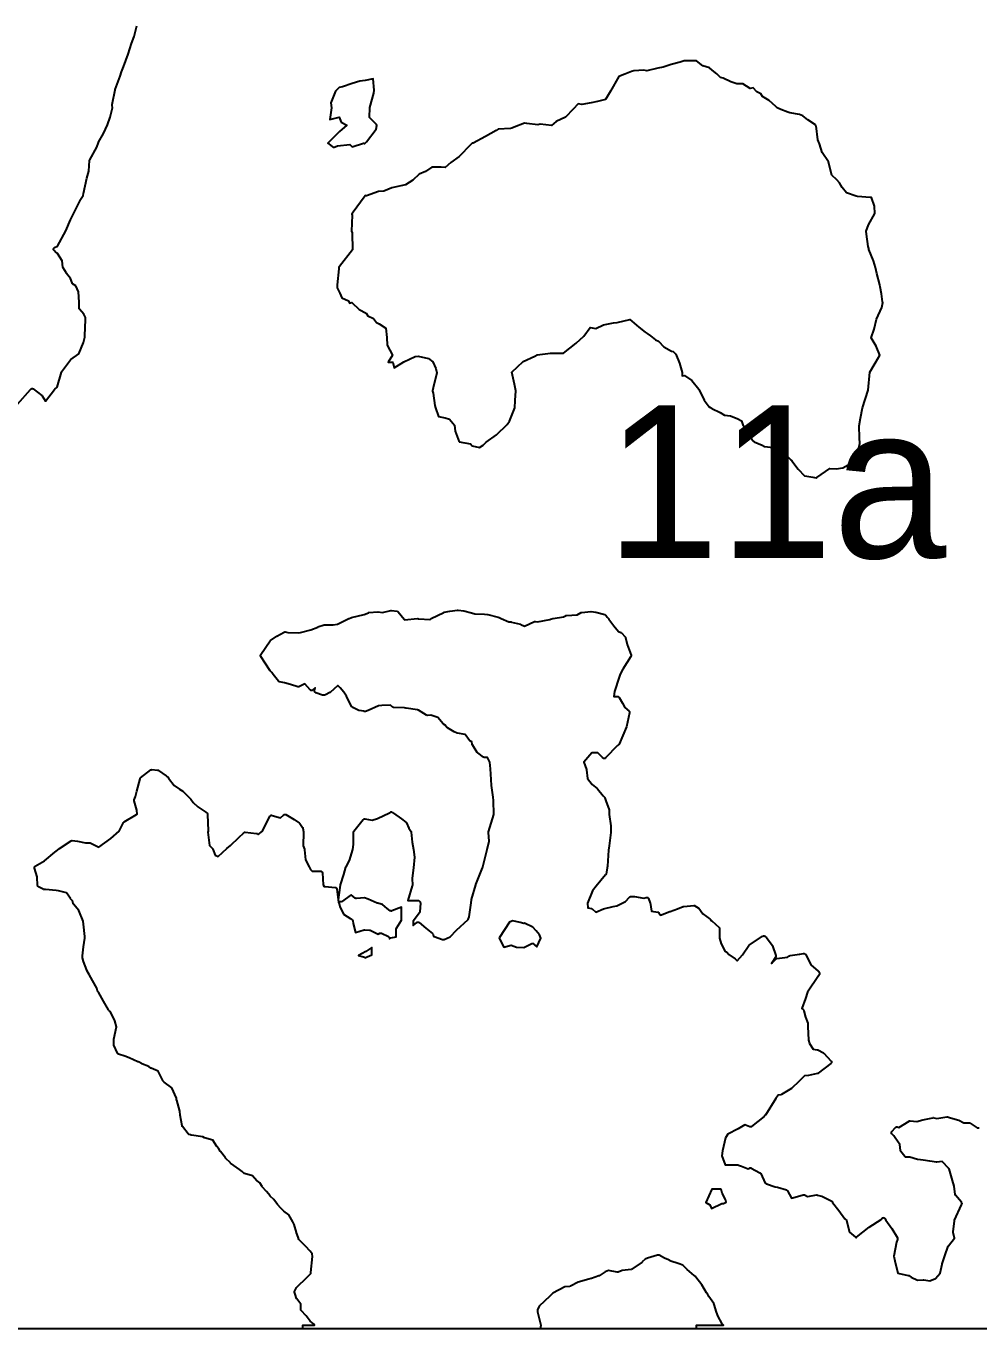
# Model space of a CAD drawing. Header units: millimetres. Extents: x 0 to 600, y 0 to 900.
# Drawn here: x 35.8 to 73.3, y 741 to 792.2 of the extents above; entities that cross this region are included whole.
import ezdxf
from ezdxf.enums import TextEntityAlignment as Align

# ---------------------------------------------------------------- set-up
doc = ezdxf.new("R2010")
doc.units = ezdxf.units.MM
doc.layers.add('CORTE', color=1, linetype='Continuous')
doc.layers.add('GRABADO', color=5, linetype='Continuous')

msp = doc.modelspace()

# ---------------------------------------------------------------- linework, layer by layer
at = {"layer": 'CORTE'}
for points in [[(35.504, 777.348), (36.018, 777.933), (36.019, 777.934), (36.023, 777.939), (36.029, 777.945), (36.035, 777.949), (36.042, 777.954), (36.05, 777.958), (36.055, 777.96), (36.062, 777.962), (36.068, 777.963), (36.074, 777.963), (36.08, 777.964), (36.086, 777.963), (36.092, 777.963), (36.1, 777.961), (36.107, 777.959), (36.113, 777.956), (36.121, 777.952), (36.121, 777.952), (36.121, 777.952), (36.46, 777.696), (36.463, 777.693), (36.469, 777.687), (36.473, 777.682), (36.476, 777.679), (36.607, 777.466), (36.958, 777.932), (36.963, 777.938), (36.968, 777.943), (37.058, 778.016), (37.226, 778.603), (37.228, 778.607), (37.231, 778.615), (37.236, 778.623), (37.589, 779.091), (37.596, 779.1), (37.603, 779.105), (37.918, 779.324), (38.098, 779.77), (38.15, 779.979), (38.15, 780.045), (38.178, 780.666), (38.178, 780.756), (38.107, 780.885), (37.937, 781.084), (37.932, 781.092), (37.928, 781.1), (37.926, 781.107), (37.924, 781.114), (37.922, 781.122), (37.922, 781.127), (37.922, 781.356), (37.898, 781.772), (37.792, 782.002), (37.669, 782.08), (37.665, 782.084), (37.658, 782.09), (37.652, 782.098), (37.648, 782.104), (37.645, 782.11), (37.643, 782.114), (37.58, 782.288), (37.428, 782.492), (37.426, 782.495), (37.293, 782.71), (37.29, 782.716), (37.287, 782.723), (37.285, 782.73), (37.284, 782.736), (37.253, 782.989), (37.069, 783.271), (37.023, 783.302), (37.017, 783.307), (37.011, 783.312), (36.937, 783.393), (36.933, 783.399), (36.93, 783.403), (36.926, 783.409), (36.923, 783.417), (36.921, 783.423), (36.92, 783.429), (36.919, 783.436), (36.919, 783.448), (36.92, 783.458), (36.923, 783.467), (36.926, 783.475), (36.931, 783.483), (36.933, 783.486), (36.937, 783.491), (36.944, 783.498), (36.95, 783.503), (36.954, 783.506), (36.958, 783.508), (37.07, 783.562), (37.406, 784.169), (37.578, 784.597), (37.579, 784.6), (37.713, 784.865), (37.973, 785.388), (37.975, 785.391), (38.077, 785.556), (38.097, 785.631), (38.227, 786.238), (38.299, 786.504), (38.33, 786.923), (38.33, 786.927), (38.332, 786.934), (38.335, 786.944), (38.338, 786.95), (38.624, 787.458), (38.686, 787.636), (38.688, 787.64), (38.689, 787.644), (38.884, 787.987), (39.036, 788.332), (39.143, 788.635), (39.236, 789.005), (39.227, 789.108), (39.227, 789.114), (39.227, 789.122), (39.228, 789.126), (39.339, 789.709), (39.34, 789.715), (39.537, 790.239), (39.585, 790.408), (39.586, 790.412), (39.668, 790.617), (39.846, 791.107), (39.982, 791.525), (40.082, 791.799), (40.188, 792.222)], [(94.266, 741), (35.032, 741)]]:
    msp.add_lwpolyline(points, dxfattribs=at)
for points in [[(52.864, 775.87), (53.311, 775.788), (53.373, 775.707), (53.665, 775.651), (53.806, 775.737), (53.926, 775.859), (54.329, 776.15), (54.748, 776.545), (54.832, 776.68), (55.046, 777.207), (55.055, 777.501), (55.085, 777.881), (55.029, 778.14), (54.929, 778.606), (55.38, 779.034), (55.832, 779.237), (55.921, 779.287), (56.448, 779.349), (56.453, 779.351), (56.964, 779.351), (57.464, 779.751), (57.755, 780.02), (58.003, 780.362), (58.231, 780.32), (58.535, 780.464), (58.924, 780.544), (59.069, 780.56), (59.566, 780.674), (59.65, 780.619), (59.919, 780.382), (60.175, 780.184), (60.244, 780.124), (60.383, 780.031), (60.579, 779.885), (60.697, 779.823), (60.898, 779.601), (61.201, 779.434), (61.265, 779.416), (61.372, 779.319), (61.515, 778.964), (61.621, 778.592), (61.625, 778.47), (61.717, 778.476), (62.002, 778.28), (62.275, 777.937), (62.288, 777.923), (62.291, 777.91), (62.486, 777.502), (62.687, 777.25), (62.757, 777.211), (62.786, 777.182), (63.124, 777.025), (63.29, 776.924), (63.524, 776.889), (63.819, 776.771), (63.957, 776.693), (64.015, 776.533), (64.194, 776.298), (64.371, 775.938), (64.399, 775.911), (64.454, 775.867), (64.764, 775.735), (64.856, 775.686), (65.206, 775.644), (65.389, 775.534), (65.604, 775.447), (65.898, 775.164), (65.922, 775.145), (65.939, 775.121), (66.185, 774.795), (66.438, 774.537), (66.45, 774.535), (66.765, 774.487), (66.893, 774.458), (66.911, 774.473), (67.426, 774.828), (67.682, 774.805), (67.944, 774.851), (68.419, 775.119), (68.448, 775.125), (68.457, 775.139), (68.468, 775.19), (68.604, 775.808), (68.592, 776.031), (68.578, 776.503), (68.633, 776.796), (68.718, 777.21), (68.94, 777.9), (68.94, 777.901), (69, 778.604), (69.212, 778.966), (69.389, 779.28), (69.245, 779.637), (69.057, 779.962), (69.177, 780.302), (69.269, 780.688), (69.466, 781.151), (69.51, 781.349), (69.496, 781.379), (69.464, 781.694), (69.403, 781.96), (69.395, 782.04), (69.279, 782.484), (69.228, 782.729), (69.145, 782.989), (68.963, 783.428), (68.965, 783.466), (68.941, 783.544), (68.87, 784.032), (68.854, 784.145), (68.946, 784.397), (69.2, 784.848), (69.179, 785.133), (69.061, 785.469), (69.032, 785.48), (69.019, 785.478), (68.521, 785.512), (68.467, 785.532), (68.077, 785.664), (67.907, 785.873), (67.807, 786.045), (67.709, 786.17), (67.511, 786.355), (67.375, 786.867), (67.373, 786.871), (67.372, 786.874), (67.126, 787.242), (67.021, 787.585), (66.962, 787.739), (66.885, 788.289), (66.879, 788.31), (66.867, 788.332), (66.569, 788.525), (66.365, 788.688), (66.235, 788.731), (65.858, 788.8), (65.778, 788.829), (65.497, 788.93), (65.359, 789.002), (65.304, 789.057), (65.049, 789.283), (64.778, 789.44), (64.713, 789.549), (64.555, 789.633), (64.418, 789.788), (64.297, 789.758), (64.007, 789.941), (63.776, 789.946), (63.532, 790.015), (63.236, 790.161), (63.13, 790.195), (62.985, 790.332), (62.809, 790.485), (62.705, 790.57), (62.435, 790.656), (62.193, 790.847), (62.097, 790.844), (61.708, 790.844), (61.55, 790.789), (61.194, 790.703), (60.879, 790.593), (60.665, 790.555), (60.237, 790.455), (60.122, 790.477), (59.721, 790.45), (59.63, 790.422), (59.374, 790.318), (59.134, 790.225), (58.811, 789.655), (58.607, 789.33), (58.296, 789.247), (58.05, 789.189), (57.675, 789.136), (57.542, 789.151), (57.347, 788.946), (57.035, 788.632), (56.672, 788.458), (56.492, 788.302), (56.045, 788.354), (55.95, 788.331), (55.523, 788.38), (55.429, 788.398), (55.019, 788.234), (54.925, 788.2), (54.879, 788.183), (54.398, 788.157), (54.317, 788.111), (53.89, 787.869), (53.413, 787.613), (53.367, 787.604), (53.318, 787.556), (52.857, 787.082), (52.53, 786.856), (52.311, 786.654), (52.154, 786.671), (51.786, 786.671), (51.536, 786.499), (51.282, 786.389), (51.043, 786.161), (50.747, 785.978), (50.569, 785.928), (50.216, 785.856), (49.893, 785.723), (49.687, 785.708), (49.219, 785.54), (49.177, 785.556), (49.127, 785.482), (48.689, 784.9), (48.647, 784.821), (48.656, 784.779), (48.632, 784.147), (48.652, 784.086), (48.67, 783.417), (48.161, 782.765), (48.125, 782.721), (48.125, 782.674), (48.07, 782.048), (48.064, 781.918), (48.171, 781.714), (48.245, 781.527), (48.507, 781.417), (48.556, 781.315), (48.642, 781.351), (48.932, 781.072), (49.2, 780.926), (49.271, 780.821), (49.495, 780.724), (49.607, 780.566), (49.71, 780.506), (49.983, 780.333), (50.016, 779.974), (50.027, 779.67), (50.246, 779.272), (50.07, 779.001), (50.254, 779.001), (50.303, 778.778), (50.681, 779.013), (51.127, 779.227), (51.243, 779.241), (51.649, 779.15), (51.823, 779.017), (51.942, 778.747), (51.976, 778.579), (51.836, 777.988), (51.813, 777.88), (51.814, 777.867), (51.836, 777.783), (51.907, 777.298), (51.925, 777.211), (52.043, 776.86), (52.304, 776.812), (52.474, 776.757), (52.68, 776.529), (52.707, 776.283), (52.864, 775.87)], [(47.919, 787.436), (48.083, 787.508), (48.562, 787.564), (48.649, 787.467), (49.1, 787.613), (49.141, 787.586), (49.224, 787.66), (49.6, 788.16), (49.624, 788.303), (49.623, 788.311), (49.609, 788.339), (49.334, 788.622), (49.35, 789.01), (49.5, 789.58), (49.524, 789.697), (49.483, 790.136), (49.161, 790.073), (48.962, 790.045), (48.648, 789.955), (48.274, 789.823), (48.14, 789.804), (48.004, 789.652), (47.811, 789.192), (47.836, 788.999), (47.776, 788.544), (48.15, 788.632), (48.223, 788.437), (48.448, 788.318), (48.153, 788.071), (47.696, 787.615), (47.919, 787.436)]]:
    msp.add_lwpolyline(points, close=True, dxfattribs=at)
at = {"layer": 'GRABADO'}
msp.add_lwpolyline([(101.999, 741), (62.194, 741), (62.194, 741.15), (63.247, 741.15), (63.21, 741.188), (63.206, 741.191), (63.202, 741.198), (63.199, 741.202), (63.029, 741.512), (63.027, 741.517), (63.025, 741.521), (62.946, 741.744), (62.945, 741.747), (62.874, 742.005), (62.679, 742.279), (62.63, 742.353), (62.579, 742.418), (62.575, 742.423), (62.393, 742.737), (62.159, 743.03), (62.157, 743.032), (62.13, 743.072), (62.1, 743.104), (61.823, 743.338), (61.82, 743.34), (61.655, 743.508), (61.505, 743.554), (61.504, 743.555), (61.146, 743.678), (61.14, 743.681), (61.134, 743.684), (61.084, 743.716), (60.929, 743.786), (60.926, 743.787), (60.725, 743.905), (60.661, 743.905), (60.259, 743.782), (60.169, 743.747), (60.053, 743.632), (60.051, 743.63), (60.048, 743.627), (59.645, 743.348), (59.64, 743.345), (59.634, 743.342), (59.628, 743.34), (59.621, 743.338), (59.614, 743.337), (59.262, 743.298), (59.11, 743.232), (59.105, 743.23), (59.097, 743.228), (59.09, 743.226), (59.082, 743.226), (59.074, 743.226), (59.069, 743.227), (58.728, 743.296), (58.593, 743.244), (58.356, 743.094), (58.351, 743.092), (58.347, 743.09), (58.059, 742.98), (58.054, 742.979), (57.957, 742.955), (57.541, 742.833), (57.236, 742.68), (57.231, 742.678), (57.225, 742.676), (57.219, 742.675), (57.214, 742.674), (57.013, 742.653), (56.542, 742.4), (56.517, 742.383), (56.427, 742.286), (56.425, 742.284), (56.006, 741.893), (55.938, 741.754), (55.942, 741.677), (56.018, 741.354), (56.064, 741.154), (56.065, 741.148), (56.066, 741.139), (56.066, 741.134), (56.062, 741.071), (56.062, 741.064), (56.06, 741.056), (56.058, 741.05), (56.054, 741.041), (56.051, 741.035), (56.047, 741.029), (56.041, 741.022), (56.036, 741.018), (56.03, 741.013), (56.022, 741.009), (56.017, 741.006), (56.011, 741.004), (56.003, 741.001), (55.995, 741), (55.99, 741), (46.722, 741), (46.722, 741.15), (47.171, 741.15), (47.136, 741.203), (47.01, 741.303), (47.007, 741.305), (47, 741.312), (46.848, 741.519), (46.655, 741.719), (46.652, 741.723), (46.648, 741.728), (46.643, 741.736), (46.638, 741.748), (46.637, 741.755), (46.636, 741.761), (46.635, 741.767), (46.635, 741.977), (46.475, 742.177), (46.471, 742.182), (46.468, 742.188), (46.464, 742.195), (46.462, 742.201), (46.413, 742.373), (46.413, 742.373), (46.393, 742.445), (46.391, 742.453), (46.39, 742.464), (46.391, 742.472), (46.392, 742.481), (46.395, 742.49), (46.398, 742.497), (46.468, 742.626), (46.471, 742.63), (46.476, 742.637), (46.48, 742.641), (46.867, 743.028), (47.007, 743.153), (47.035, 743.178), (47.032, 743.185), (47.03, 743.189), (47.028, 743.196), (47.026, 743.204), (47.026, 743.209), (47.025, 743.216), (47.026, 743.223), (47.092, 743.851), (47.078, 743.946), (46.998, 744.054), (46.824, 744.26), (46.578, 744.495), (46.575, 744.499), (46.572, 744.502), (46.567, 744.509), (46.563, 744.517), (46.561, 744.521), (46.53, 744.61), (46.464, 744.781), (46.462, 744.785), (46.379, 745.102), (46.323, 745.206), (46.171, 745.48), (45.964, 745.633), (45.959, 745.637), (45.854, 745.748), (45.722, 745.887), (45.719, 745.89), (45.579, 746.083), (45.434, 746.225), (45.432, 746.228), (45.292, 746.396), (45.119, 746.581), (45.115, 746.587), (45.111, 746.593), (45.028, 746.738), (44.92, 746.816), (44.914, 746.821), (44.91, 746.825), (44.741, 747.016), (44.422, 747.108), (44.417, 747.11), (44.406, 747.115), (44.4, 747.119), (44.396, 747.122), (44.391, 747.126), (44.332, 747.186), (44.222, 747.266), (44.001, 747.431), (43.876, 747.52), (43.871, 747.524), (43.677, 747.717), (43.674, 747.72), (43.474, 747.976), (43.47, 747.981), (43.468, 747.985), (43.416, 748.083), (43.34, 748.165), (43.336, 748.17), (43.175, 748.419), (42.85, 748.517), (42.781, 748.545), (42.338, 748.615), (42.333, 748.616), (42.327, 748.618), (42.319, 748.621), (42.313, 748.625), (42.309, 748.627), (42.246, 748.643), (42.24, 748.644), (42.234, 748.647), (42.228, 748.65), (42.223, 748.653), (42.217, 748.658), (42.209, 748.665), (42.207, 748.668), (41.983, 748.951), (41.979, 748.957), (41.974, 748.965), (41.973, 748.968), (41.97, 748.976), (41.968, 748.983), (41.898, 749.399), (41.897, 749.401), (41.88, 749.56), (41.757, 749.989), (41.756, 749.993), (41.755, 749.998), (41.747, 750.067), (41.747, 750.067), (41.745, 750.072), (41.566, 750.481), (41.26, 750.704), (41.256, 750.708), (41.25, 750.714), (41.244, 750.721), (41.242, 750.725), (41.237, 750.733), (41.229, 750.739), (41.224, 750.743), (41.218, 750.749), (41.214, 750.754), (41.211, 750.759), (41.208, 750.763), (41.029, 751.138), (40.756, 751.244), (40.75, 751.247), (40.744, 751.25), (40.74, 751.252), (40.66, 751.314), (40.385, 751.424), (40.38, 751.427), (40.376, 751.429), (40.284, 751.489), (40.249, 751.494), (40.244, 751.495), (40.235, 751.497), (40.231, 751.499), (39.885, 751.657), (39.713, 751.719), (39.474, 751.801), (39.468, 751.803), (39.461, 751.807), (39.455, 751.811), (39.451, 751.814), (39.445, 751.819), (39.439, 751.826), (39.434, 751.834), (39.431, 751.84), (39.287, 752.157), (39.285, 752.163), (39.282, 752.172), (39.281, 752.18), (39.281, 752.185), (39.281, 752.377), (39.281, 752.384), (39.282, 752.39), (39.39, 752.881), (39.333, 753.106), (39.151, 753.464), (39.133, 753.489), (39.096, 753.52), (39.091, 753.525), (39.086, 753.531), (39.082, 753.537), (38.883, 753.879), (38.679, 754.232), (38.656, 754.266), (38.653, 754.271), (38.65, 754.279), (38.648, 754.282), (38.647, 754.286), (38.622, 754.39), (38.451, 754.695), (38.317, 754.929), (38.225, 755.091), (38.224, 755.094), (38.221, 755.099), (38.098, 755.444), (38.097, 755.446), (38.058, 755.592), (38.057, 755.597), (38.056, 755.607), (38.059, 755.663), (38.059, 755.664), (38.095, 756.015), (38.095, 756.017), (38.148, 756.363), (38.152, 756.429), (38.095, 756.915), (38.087, 757.031), (38.086, 757.033), (38.086, 757.034), (37.911, 757.446), (37.7, 757.698), (37.698, 757.701), (37.694, 757.706), (37.689, 757.716), (37.686, 757.726), (37.666, 757.826), (37.59, 757.91), (37.586, 757.914), (37.429, 758.144), (37.11, 758.224), (37.02, 758.236), (36.598, 758.269), (36.597, 758.269), (36.525, 758.277), (36.521, 758.278), (36.512, 758.28), (36.504, 758.283), (36.331, 758.373), (36.331, 758.373), (36.326, 758.376), (36.321, 758.38), (36.314, 758.385), (36.309, 758.392), (36.305, 758.397), (36.301, 758.404), (36.297, 758.412), (36.293, 758.425), (36.268, 758.776), (36.17, 759.115), (36.169, 759.12), (36.168, 759.125), (36.168, 759.133), (36.168, 759.144), (36.17, 759.152), (36.172, 759.157), (36.174, 759.165), (36.179, 759.173), (36.182, 759.178), (36.186, 759.182), (36.191, 759.188), (36.2, 759.195), (36.558, 759.406), (36.968, 759.741), (36.971, 759.743), (37.077, 759.814), (37.151, 759.884), (37.156, 759.888), (37.607, 760.185), (37.612, 760.188), (37.621, 760.192), (37.634, 760.195), (37.647, 760.196), (37.654, 760.196), (37.86, 760.17), (37.863, 760.169), (38.175, 760.104), (38.324, 760.114), (38.331, 760.114), (38.341, 760.113), (38.347, 760.112), (38.354, 760.11), (38.36, 760.107), (38.698, 759.939), (39.168, 760.272), (39.491, 760.569), (39.673, 760.906), (39.677, 760.913), (39.681, 760.918), (39.686, 760.923), (39.693, 760.929), (39.698, 760.932), (40.179, 761.223), (40.184, 761.226), (40.192, 761.23), (40.198, 761.231), (40.203, 761.232), (40.203, 761.234), (40.187, 761.396), (40.088, 761.761), (40.087, 761.765), (40.086, 761.773), (40.086, 761.784), (40.087, 761.791), (40.088, 761.796), (40.089, 761.802), (40.139, 761.933), (40.187, 762.143), (40.188, 762.145), (40.316, 762.627), (40.318, 762.631), (40.32, 762.638), (40.325, 762.646), (40.331, 762.655), (40.337, 762.66), (40.34, 762.664), (40.74, 762.971), (40.745, 762.974), (40.752, 762.978), (40.757, 762.98), (40.765, 762.983), (40.773, 762.984), (40.781, 762.985), (41.007, 762.97), (41.013, 762.97), (41.021, 762.968), (41.027, 762.966), (41.033, 762.964), (41.041, 762.96), (41.046, 762.956), (41.345, 762.736), (41.376, 762.721), (41.382, 762.718), (41.388, 762.714), (41.393, 762.71), (41.399, 762.704), (41.402, 762.7), (41.405, 762.696), (41.434, 762.649), (41.66, 762.366), (41.87, 762.211), (41.993, 762.142), (41.998, 762.138), (42.003, 762.134), (42.006, 762.131), (42.168, 761.964), (42.305, 761.833), (42.309, 761.829), (42.312, 761.825), (42.409, 761.697), (42.585, 761.522), (42.909, 761.312), (42.92, 761.308), (42.924, 761.306), (42.93, 761.303), (42.937, 761.298), (42.943, 761.293), (42.948, 761.288), (42.951, 761.284), (42.956, 761.278), (42.96, 761.269), (42.962, 761.262), (42.965, 761.255), (42.965, 761.25), (42.966, 761.245), (42.967, 761.22), (42.994, 760.583), (42.994, 760.576), (42.993, 760.57), (42.985, 760.521), (43.053, 760.003), (43.168, 759.88), (43.173, 759.875), (43.18, 759.865), (43.182, 759.86), (43.184, 759.856), (43.268, 759.629), (43.385, 759.57), (43.723, 759.882), (43.724, 759.883), (43.87, 760.007), (44.199, 760.321), (44.392, 760.505), (44.396, 760.508), (44.404, 760.514), (44.415, 760.52), (44.424, 760.522), (44.429, 760.524), (44.435, 760.524), (44.443, 760.525), (44.45, 760.525), (44.888, 760.48), (44.894, 760.479), (44.906, 760.476), (44.916, 760.471), (44.92, 760.468), (44.962, 760.439), (45.127, 760.571), (45.423, 761.151), (45.426, 761.156), (45.43, 761.162), (45.434, 761.167), (45.44, 761.172), (45.446, 761.178), (45.453, 761.182), (45.458, 761.184), (45.464, 761.187), (45.472, 761.189), (45.481, 761.19), (45.489, 761.191), (45.497, 761.19), (45.502, 761.19), (45.507, 761.188), (45.837, 761.095), (45.963, 761.21), (45.968, 761.214), (45.973, 761.217), (45.979, 761.221), (45.987, 761.224), (45.992, 761.226), (45.998, 761.227), (46.006, 761.228), (46.017, 761.228), (46.023, 761.227), (46.028, 761.226), (46.036, 761.224), (46.044, 761.221), (46.049, 761.218), (46.378, 761.025), (46.38, 761.024), (46.58, 760.881), (46.586, 760.876), (46.591, 760.872), (46.594, 760.868), (46.705, 760.709), (46.709, 760.704), (46.712, 760.698), (46.714, 760.693), (46.717, 760.684), (46.717, 760.678), (46.738, 760.534), (46.739, 760.528), (46.739, 760.521), (46.725, 759.994), (46.782, 759.856), (46.785, 759.849), (46.786, 759.841), (46.787, 759.837), (46.823, 759.44), (46.96, 759.168), (47.023, 759.054), (47.088, 758.99), (47.419, 758.99), (47.424, 758.99), (47.432, 758.989), (47.437, 758.987), (47.445, 758.985), (47.453, 758.981), (47.459, 758.977), (47.465, 758.972), (47.469, 758.969), (47.474, 758.963), (47.48, 758.955), (47.484, 758.947), (47.486, 758.942), (47.488, 758.937), (47.491, 758.926), (47.521, 758.457), (47.55, 758.395), (47.59, 758.387), (47.991, 758.354), (47.996, 758.353), (48.002, 758.352), (48.01, 758.349), (48.018, 758.346), (48.024, 758.342), (48.03, 758.338), (48.036, 758.333), (48.04, 758.328), (48.045, 758.322), (48.049, 758.314), (48.052, 758.309), (48.054, 758.304), (48.056, 758.296), (48.057, 758.289), (48.116, 757.768), (48.135, 757.737), (48.137, 757.732), (48.14, 757.726), (48.141, 757.721), (48.173, 757.601), (48.317, 757.308), (48.604, 757.114), (48.643, 757.093), (48.65, 757.089), (48.657, 757.084), (48.663, 757.079), (48.671, 757.068), (48.675, 757.061), (48.679, 757.054), (48.681, 757.044), (48.682, 757.04), (48.699, 756.931), (48.78, 756.583), (49.129, 756.69), (49.134, 756.691), (49.14, 756.692), (49.148, 756.693), (49.341, 756.678), (49.346, 756.678), (49.357, 756.675), (49.363, 756.673), (49.367, 756.672), (49.671, 756.52), (49.738, 756.555), (49.743, 756.558), (49.751, 756.56), (49.761, 756.562), (49.774, 756.563), (49.789, 756.561), (49.797, 756.558), (49.801, 756.557), (50.083, 756.422), (50.089, 756.419), (50.095, 756.414), (50.101, 756.409), (50.106, 756.404), (50.109, 756.399), (50.114, 756.392), (50.118, 756.384), (50.12, 756.378), (50.122, 756.371), (50.123, 756.363), (50.124, 756.358), (50.124, 756.34), (50.143, 756.359), (50.147, 756.362), (50.153, 756.367), (50.16, 756.371), (50.166, 756.373), (50.172, 756.376), (50.178, 756.377), (50.385, 756.417), (50.385, 756.711), (50.386, 756.718), (50.387, 756.723), (50.388, 756.728), (50.39, 756.735), (50.393, 756.743), (50.397, 756.748), (50.6, 757.071), (50.6, 757.579), (50.218, 757.431), (50.208, 757.428), (50.194, 757.427), (50.185, 757.427), (50.178, 757.429), (50.169, 757.431), (50.164, 757.433), (50.158, 757.436), (50.153, 757.439), (50.031, 757.523), (50.027, 757.525), (49.853, 757.678), (49.701, 757.728), (49.664, 757.73), (49.654, 757.731), (49.646, 757.734), (49.642, 757.735), (49.289, 757.898), (49.139, 757.95), (48.823, 757.923), (48.817, 757.923), (48.808, 757.924), (48.801, 757.925), (48.795, 757.926), (48.789, 757.928), (48.781, 757.932), (48.775, 757.936), (48.771, 757.938), (48.621, 758.06), (48.229, 757.795), (48.223, 757.791), (48.217, 757.789), (48.21, 757.786), (48.202, 757.784), (48.197, 757.783), (48.189, 757.783), (48.181, 757.783), (48.172, 757.785), (48.165, 757.787), (48.159, 757.789), (48.153, 757.792), (48.146, 757.796), (48.14, 757.801), (48.135, 757.805), (48.129, 757.812), (48.125, 757.819), (48.122, 757.824), (48.118, 757.831), (48.116, 757.839), (48.114, 757.848), (48.113, 757.86), (48.114, 757.867), (48.192, 758.45), (48.194, 758.456), (48.195, 758.462), (48.332, 758.86), (48.408, 759.154), (48.41, 759.159), (48.412, 759.165), (48.414, 759.169), (48.556, 759.409), (48.677, 759.844), (48.708, 760.043), (48.708, 760.524), (48.709, 760.53), (48.71, 760.536), (48.711, 760.544), (48.714, 760.551), (48.716, 760.556), (48.72, 760.563), (48.724, 760.568), (49.091, 761.024), (49.095, 761.028), (49.101, 761.033), (49.11, 761.04), (49.118, 761.044), (49.126, 761.047), (49.131, 761.048), (49.138, 761.05), (49.148, 761.05), (49.154, 761.05), (49.157, 761.05), (49.447, 761.004), (49.644, 761.069), (50.116, 761.281), (50.145, 761.306), (50.148, 761.308), (50.156, 761.314), (50.165, 761.319), (50.169, 761.32), (50.175, 761.322), (50.183, 761.324), (50.194, 761.324), (50.205, 761.324), (50.215, 761.321), (50.223, 761.318), (50.229, 761.316), (50.233, 761.313), (50.251, 761.302), (50.256, 761.298), (50.262, 761.293), (50.268, 761.287), (50.272, 761.281), (50.274, 761.278), (50.279, 761.269), (50.593, 761.057), (50.594, 761.056), (50.765, 760.925), (50.768, 760.922), (50.774, 760.916), (50.781, 760.906), (50.784, 760.9), (50.881, 760.69), (50.964, 760.562), (50.967, 760.557), (50.97, 760.549), (50.973, 760.542), (50.974, 760.537), (50.975, 760.531), (51.01, 760.128), (51.061, 759.845), (51.062, 759.843), (51.098, 759.549), (51.099, 759.541), (51.068, 759.127), (51.068, 759.125), (51.01, 758.724), (51.02, 758.437), (51.02, 758.432), (51.019, 758.425), (51.017, 758.418), (50.84, 757.847), (51.242, 757.847), (51.248, 757.847), (51.254, 757.846), (51.262, 757.844), (51.268, 757.842), (51.273, 757.839), (51.28, 757.835), (51.287, 757.831), (51.292, 757.825), (51.297, 757.821), (51.3, 757.816), (51.304, 757.811), (51.31, 757.8), (51.318, 757.791), (51.323, 757.783), (51.328, 757.774), (51.33, 757.768), (51.332, 757.761), (51.333, 757.755), (51.334, 757.749), (51.334, 757.742), (51.314, 757.397), (51.314, 757.39), (51.312, 757.384), (51.311, 757.379), (51.307, 757.371), (51.303, 757.363), (51.3, 757.359), (51.048, 757.024), (51.048, 756.856), (51.192, 756.975), (51.196, 756.979), (51.205, 756.984), (51.211, 756.986), (51.218, 756.989), (51.226, 756.991), (51.232, 756.992), (51.24, 756.992), (51.248, 756.992), (51.253, 756.991), (51.262, 756.989), (51.268, 756.986), (51.274, 756.984), (51.283, 756.979), (51.548, 756.758), (51.811, 756.54), (51.814, 756.537), (51.821, 756.53), (51.828, 756.519), (51.831, 756.514), (51.833, 756.51), (51.856, 756.437), (51.876, 756.421), (52.201, 756.306), (52.266, 756.31), (52.5, 756.418), (52.756, 756.674), (53.219, 757.093), (53.258, 757.196), (53.33, 757.753), (53.344, 757.872), (53.345, 757.877), (53.51, 758.461), (53.512, 758.465), (53.783, 759.128), (53.789, 759.146), (53.789, 759.15), (53.79, 759.156), (53.791, 759.162), (53.958, 759.845), (54.033, 760.173), (54.013, 760.52), (54.013, 760.525), (54.014, 760.531), (54.015, 760.537), (54.016, 760.541), (54.166, 761.054), (54.217, 761.227), (54.203, 761.776), (54.192, 761.903), (54.125, 762.361), (54.125, 762.365), (54.118, 762.603), (54.097, 763.022), (54.063, 763.279), (53.979, 763.459), (53.848, 763.467), (53.842, 763.468), (53.834, 763.47), (53.822, 763.474), (53.813, 763.479), (53.811, 763.48), (53.589, 763.641), (53.584, 763.645), (53.579, 763.65), (53.573, 763.656), (53.38, 763.955), (53.376, 763.961), (53.374, 763.967), (53.371, 763.974), (53.369, 763.984), (53.368, 763.989), (53.363, 764.079), (53.304, 764.1), (53.298, 764.102), (53.292, 764.106), (53.287, 764.109), (53.28, 764.114), (53.275, 764.12), (53.271, 764.124), (53.094, 764.362), (52.792, 764.414), (52.787, 764.416), (52.782, 764.417), (52.777, 764.419), (52.664, 764.473), (52.661, 764.474), (52.4, 764.626), (52.394, 764.63), (52.389, 764.634), (52.385, 764.638), (52.381, 764.643), (52.314, 764.736), (52.249, 764.769), (52.244, 764.772), (52.238, 764.776), (52.232, 764.782), (52.228, 764.786), (52.024, 765.032), (51.752, 765.123), (51.619, 765.116), (51.612, 765.116), (51.606, 765.117), (51.601, 765.117), (51.591, 765.12), (51.584, 765.123), (51.581, 765.125), (51.258, 765.319), (51.226, 765.335), (51.223, 765.336), (50.775, 765.398), (50.769, 765.398), (50.705, 765.417), (50.282, 765.431), (50.274, 765.431), (50.263, 765.434), (50.255, 765.437), (50.248, 765.44), (50.241, 765.445), (50.237, 765.448), (50.233, 765.451), (50.164, 765.522), (49.822, 765.503), (49.689, 765.495), (49.289, 765.315), (49.286, 765.313), (49.172, 765.275), (49.166, 765.273), (49.154, 765.271), (49.145, 765.271), (49.137, 765.272), (49.132, 765.273), (49.109, 765.278), (48.935, 765.311), (48.928, 765.312), (48.922, 765.315), (48.677, 765.426), (48.672, 765.428), (48.663, 765.434), (48.658, 765.439), (48.652, 765.444), (48.648, 765.45), (48.645, 765.454), (48.56, 765.596), (48.558, 765.601), (48.436, 765.879), (48.333, 766.033), (48.18, 766.205), (48.097, 766.296), (47.789, 766.021), (47.784, 766.017), (47.779, 766.014), (47.612, 765.924), (47.606, 765.921), (47.602, 765.92), (47.595, 765.918), (47.587, 765.917), (47.514, 765.913), (47.506, 765.913), (47.495, 765.914), (47.488, 765.917), (47.224, 766.008), (47.218, 766.01), (47.211, 766.014), (47.205, 766.018), (47.2, 766.023), (47.194, 766.028), (47.188, 766.036), (47.184, 766.042), (47.182, 766.047), (47.179, 766.054), (47.177, 766.061), (47.175, 766.068), (47.175, 766.079), (47.175, 766.087), (47.176, 766.091), (47.196, 766.201), (47.107, 766.116), (47.105, 766.113), (47.1, 766.109), (47.09, 766.104), (47.083, 766.101), (47.078, 766.099), (47.068, 766.097), (47.055, 766.096), (47.047, 766.097), (47.042, 766.098), (47.031, 766.101), (47.024, 766.104), (47.019, 766.106), (47.013, 766.111), (47.006, 766.116), (47.002, 766.12), (46.793, 766.354), (46.564, 766.24), (46.556, 766.237), (46.546, 766.235), (46.534, 766.234), (46.524, 766.235), (46.518, 766.236), (46.514, 766.237), (46.233, 766.33), (45.994, 766.397), (45.797, 766.435), (45.792, 766.437), (45.782, 766.44), (45.775, 766.444), (45.769, 766.448), (45.764, 766.452), (45.758, 766.457), (45.753, 766.463), (45.554, 766.728), (45.496, 766.805), (45.439, 766.854), (45.436, 766.857), (45.429, 766.865), (45.233, 767.171), (45.067, 767.429), (45.065, 767.432), (45.061, 767.439), (45.058, 767.449), (45.057, 767.454), (45.056, 767.46), (45.056, 767.468), (45.056, 767.476), (45.057, 767.481), (45.059, 767.49), (45.063, 767.498), (45.065, 767.504), (45.068, 767.508), (45.427, 768.043), (45.43, 768.046), (45.436, 768.053), (45.443, 768.06), (45.446, 768.062), (45.691, 768.225), (45.693, 768.227), (45.976, 768.389), (45.98, 768.391), (45.986, 768.394), (45.995, 768.396), (46.006, 768.398), (46.017, 768.398), (46.023, 768.397), (46.026, 768.397), (46.124, 768.372), (46.528, 768.356), (46.624, 768.377), (47.033, 768.474), (47.299, 768.591), (47.303, 768.592), (47.558, 768.675), (47.564, 768.676), (47.572, 768.677), (47.577, 768.678), (47.906, 768.678), (48.08, 768.705), (48.528, 768.925), (48.532, 768.926), (48.601, 768.952), (48.627, 768.961), (48.63, 768.961), (49.125, 769.089), (49.294, 769.154), (49.3, 769.156), (49.305, 769.157), (49.31, 769.158), (49.666, 769.187), (49.671, 769.188), (49.678, 769.187), (49.843, 769.166), (50.177, 769.242), (50.183, 769.243), (50.194, 769.244), (50.2, 769.244), (50.203, 769.243), (50.418, 769.209), (50.422, 769.208), (50.43, 769.206), (50.438, 769.202), (50.445, 769.198), (50.456, 769.19), (50.461, 769.184), (50.693, 768.905), (50.715, 768.879), (50.716, 768.879), (51.226, 768.922), (51.232, 768.922), (51.243, 768.921), (51.254, 768.919), (51.264, 768.915), (51.269, 768.912), (51.272, 768.911), (51.712, 768.887), (51.723, 768.892), (51.756, 768.917), (51.76, 768.92), (51.766, 768.923), (52.254, 769.167), (52.259, 769.169), (52.264, 769.17), (52.269, 769.171), (52.487, 769.215), (52.798, 769.257), (52.806, 769.258), (52.817, 769.257), (53.042, 769.222), (53.045, 769.221), (53.349, 769.143), (53.477, 769.111), (53.859, 769.092), (53.976, 769.081), (53.981, 769.08), (54.397, 768.978), (54.431, 768.967), (54.435, 768.966), (54.512, 768.932), (54.513, 768.932), (54.817, 768.797), (54.905, 768.79), (54.911, 768.79), (54.918, 768.788), (55.267, 768.699), (55.275, 768.697), (55.282, 768.693), (55.424, 768.62), (55.823, 768.804), (55.828, 768.806), (55.836, 768.808), (55.845, 768.81), (55.853, 768.81), (55.861, 768.81), (55.943, 768.799), (56.425, 768.89), (56.427, 768.891), (56.449, 768.894), (56.541, 768.928), (56.547, 768.93), (56.552, 768.931), (56.964, 768.988), (57.038, 769.036), (57.043, 769.038), (57.048, 769.041), (57.056, 769.044), (57.066, 769.046), (57.072, 769.047), (57.493, 769.074), (57.656, 769.158), (57.661, 769.161), (57.67, 769.164), (57.676, 769.165), (57.681, 769.166), (58.03, 769.201), (58.038, 769.201), (58.046, 769.2), (58.231, 769.174), (58.235, 769.173), (58.579, 769.082), (58.585, 769.08), (58.592, 769.076), (58.6, 769.072), (58.606, 769.067), (58.611, 769.063), (58.616, 769.058), (58.619, 769.054), (58.671, 768.976), (58.739, 768.908), (58.742, 768.904), (58.942, 768.639), (59.127, 768.412), (59.22, 768.376), (59.225, 768.374), (59.231, 768.37), (59.235, 768.367), (59.24, 768.363), (59.245, 768.359), (59.38, 768.21), (59.383, 768.206), (59.387, 768.201), (59.39, 768.196), (59.393, 768.189), (59.395, 768.183), (59.468, 767.908), (59.616, 767.491), (59.618, 767.486), (59.619, 767.478), (59.62, 767.471), (59.62, 767.463), (59.619, 767.454), (59.617, 767.447), (59.616, 767.442), (59.612, 767.434), (59.609, 767.428), (59.293, 766.93), (59.193, 766.743), (59.153, 766.622), (58.968, 766.062), (58.945, 765.861), (59.084, 765.861), (59.09, 765.861), (59.095, 765.86), (59.104, 765.858), (59.115, 765.854), (59.123, 765.849), (59.129, 765.844), (59.134, 765.84), (59.139, 765.834), (59.144, 765.828), (59.147, 765.824), (59.275, 765.592), (59.367, 765.432), (59.535, 765.282), (59.541, 765.277), (59.546, 765.27), (59.55, 765.265), (59.553, 765.26), (59.555, 765.254), (59.558, 765.245), (59.559, 765.238), (59.56, 765.231), (59.56, 765.224), (59.56, 765.218), (59.559, 765.212), (59.443, 764.672), (59.442, 764.667), (59.44, 764.663), (59.149, 763.987), (59.146, 763.983), (59.143, 763.977), (59.138, 763.971), (59.132, 763.965), (59.127, 763.961), (59.123, 763.958), (59.085, 763.935), (58.612, 763.443), (58.608, 763.439), (58.601, 763.433), (58.594, 763.429), (58.588, 763.426), (58.582, 763.424), (58.574, 763.422), (58.567, 763.421), (58.559, 763.42), (58.551, 763.421), (58.543, 763.422), (58.536, 763.424), (58.529, 763.426), (58.524, 763.429), (58.517, 763.433), (58.509, 763.439), (58.505, 763.443), (58.316, 763.64), (58.071, 763.64), (57.765, 763.283), (57.859, 762.992), (57.86, 762.986), (57.861, 762.981), (57.908, 762.634), (57.993, 762.514), (58.089, 762.395), (58.286, 762.238), (58.292, 762.234), (58.296, 762.229), (58.514, 761.961), (58.571, 761.903), (58.575, 761.899), (58.578, 761.894), (58.582, 761.887), (58.585, 761.881), (58.629, 761.76), (58.752, 761.401), (58.753, 761.395), (58.755, 761.388), (58.755, 761.382), (58.759, 761.222), (58.815, 760.77), (58.815, 760.766), (58.82, 760.521), (58.82, 760.516), (58.762, 759.99), (58.762, 759.987), (58.73, 759.818), (58.684, 759.197), (58.683, 759.131), (58.683, 759.126), (58.682, 759.12), (58.632, 758.874), (58.63, 758.869), (58.628, 758.862), (58.625, 758.855), (58.621, 758.849), (58.617, 758.844), (58.247, 758.4), (58.247, 758.4), (58.101, 758.227), (57.904, 757.733), (57.918, 757.556), (58.055, 757.527), (58.064, 757.524), (58.073, 757.519), (58.079, 757.516), (58.083, 757.513), (58.237, 757.387), (58.531, 757.514), (58.537, 757.516), (58.908, 757.607), (58.911, 757.608), (59.058, 757.632), (59.402, 757.805), (59.55, 757.97), (59.553, 757.973), (59.558, 757.977), (59.564, 757.981), (59.57, 757.985), (59.578, 757.989), (59.585, 757.991), (59.59, 757.992), (59.596, 757.993), (59.601, 757.993), (59.739, 757.993), (59.742, 757.993), (59.745, 757.993), (60.121, 757.929), (60.215, 757.96), (60.219, 757.961), (60.225, 757.962), (60.236, 757.963), (60.246, 757.962), (60.255, 757.96), (60.261, 757.958), (60.269, 757.955), (60.274, 757.952), (60.28, 757.948), (60.286, 757.944), (60.291, 757.938), (60.296, 757.932), (60.3, 757.927), (60.303, 757.921), (60.305, 757.917), (60.359, 757.769), (60.36, 757.765), (60.362, 757.761), (60.425, 757.426), (60.664, 757.388), (60.669, 757.387), (60.676, 757.385), (60.683, 757.382), (60.69, 757.378), (60.695, 757.374), (60.702, 757.369), (60.708, 757.363), (60.71, 757.359), (60.773, 757.268), (61.146, 757.413), (61.147, 757.413), (61.446, 757.517), (61.67, 757.603), (61.675, 757.604), (61.681, 757.606), (61.686, 757.607), (62.081, 757.645), (62.088, 757.645), (62.098, 757.645), (62.105, 757.643), (62.11, 757.642), (62.118, 757.639), (62.124, 757.636), (62.259, 757.555), (62.264, 757.552), (62.268, 757.548), (62.274, 757.543), (62.278, 757.538), (62.438, 757.323), (62.728, 757.109), (62.731, 757.106), (62.736, 757.101), (62.74, 757.097), (62.768, 757.06), (62.793, 757.036), (63.073, 756.782), (63.078, 756.778), (63.083, 756.771), (63.087, 756.765), (63.09, 756.758), (63.093, 756.751), (63.095, 756.743), (63.096, 756.735), (63.097, 756.728), (63.097, 756.364), (63.151, 756.139), (63.318, 755.841), (63.366, 755.819), (63.37, 755.816), (63.378, 755.811), (63.385, 755.805), (63.389, 755.801), (63.46, 755.717), (63.705, 755.554), (63.71, 755.55), (63.714, 755.546), (63.785, 755.471), (63.99, 755.707), (64.249, 756.076), (64.253, 756.082), (64.262, 756.09), (64.743, 756.417), (64.749, 756.421), (64.756, 756.425), (64.806, 756.444), (64.811, 756.446), (64.821, 756.448), (64.827, 756.448), (64.833, 756.449), (64.843, 756.448), (64.849, 756.447), (64.854, 756.446), (64.861, 756.443), (64.874, 756.437), (64.877, 756.436), (64.908, 756.419), (64.912, 756.417), (64.915, 756.415), (64.92, 756.41), (64.926, 756.404), (64.929, 756.4), (65.171, 756.071), (65.174, 756.067), (65.177, 756.06), (65.18, 756.054), (65.307, 755.684), (65.309, 755.678), (65.31, 755.669), (65.31, 755.663), (65.31, 755.656), (65.31, 755.648), (65.308, 755.642), (65.306, 755.634), (65.303, 755.627), (65.3, 755.622), (65.139, 755.363), (65.303, 755.538), (65.311, 755.545), (65.316, 755.549), (65.322, 755.552), (65.33, 755.555), (65.338, 755.558), (65.345, 755.559), (65.766, 755.618), (65.84, 755.665), (65.844, 755.667), (65.851, 755.671), (65.86, 755.673), (65.864, 755.674), (66.242, 755.735), (66.244, 755.735), (66.392, 755.752), (66.408, 755.754), (66.415, 755.754), (66.423, 755.754), (66.428, 755.753), (66.434, 755.752), (66.442, 755.749), (66.45, 755.746), (66.457, 755.741), (66.462, 755.737), (66.466, 755.734), (66.489, 755.711), (66.492, 755.708), (66.496, 755.702), (66.5, 755.695), (66.687, 755.312), (66.976, 755.064), (66.979, 755.06), (66.982, 755.057), (67.001, 755.032), (67.003, 755.028), (67.007, 755.023), (67.01, 755.015), (67.012, 755.009), (67.019, 754.984), (67.02, 754.978), (67.021, 754.973), (67.021, 754.966), (67.021, 754.958), (67.02, 754.952), (67.018, 754.944), (67.016, 754.938), (67.014, 754.934), (66.989, 754.886), (66.987, 754.882), (66.549, 754.239), (66.473, 753.987), (66.472, 753.984), (66.325, 753.598), (66.387, 753.543), (66.389, 753.54), (66.394, 753.535), (66.399, 753.527), (66.403, 753.52), (66.405, 753.515), (66.407, 753.51), (66.472, 753.251), (66.558, 753.023), (66.56, 753.018), (66.561, 753.011), (66.562, 753.004), (66.563, 752.999), (66.563, 752.884), (66.588, 752.352), (66.634, 752.22), (66.773, 751.996), (66.936, 751.972), (66.943, 751.97), (66.95, 751.968), (66.956, 751.966), (67.179, 751.848), (67.184, 751.845), (67.191, 751.84), (67.195, 751.836), (67.473, 751.544), (67.478, 751.54), (67.483, 751.532), (67.485, 751.528), (67.489, 751.52), (67.491, 751.513), (67.492, 751.507), (67.494, 751.498), (67.494, 751.49), (67.493, 751.485), (67.492, 751.478), (67.489, 751.468), (67.488, 751.463), (67.484, 751.456), (67.479, 751.449), (67.475, 751.444), (67.47, 751.438), (67.466, 751.435), (66.969, 751.05), (66.964, 751.046), (66.956, 751.041), (66.947, 751.038), (66.94, 751.036), (66.596, 750.966), (66.435, 750.943), (66.228, 750.744), (65.927, 750.456), (65.923, 750.453), (65.919, 750.45), (65.525, 750.215), (65.518, 750.211), (65.511, 750.209), (65.506, 750.207), (65.399, 750.183), (65.307, 750.061), (64.895, 749.408), (64.892, 749.405), (64.889, 749.401), (64.847, 749.356), (64.843, 749.353), (64.356, 748.955), (64.351, 748.952), (64.345, 748.948), (64.339, 748.945), (64.332, 748.942), (64.324, 748.94), (64.318, 748.939), (64.31, 748.939), (64.301, 748.939), (64.296, 748.94), (64.29, 748.941), (64.284, 748.943), (64.087, 749.023), (63.823, 748.871), (63.425, 748.658), (63.334, 748.513), (63.214, 748.005), (63.178, 747.81), (63.316, 747.45), (63.789, 747.45), (63.794, 747.449), (63.802, 747.448), (63.809, 747.446), (63.84, 747.436), (63.959, 747.396), (64.219, 747.294), (64.276, 747.325), (64.28, 747.327), (64.288, 747.33), (64.296, 747.332), (64.302, 747.332), (64.31, 747.333), (64.318, 747.332), (64.323, 747.332), (64.331, 747.33), (64.339, 747.327), (64.343, 747.325), (64.682, 747.141), (64.687, 747.138), (64.693, 747.133), (64.699, 747.127), (64.704, 747.121), (64.708, 747.116), (64.711, 747.111), (64.889, 746.735), (64.896, 746.732), (64.901, 746.729), (64.942, 746.699), (65.284, 746.586), (65.368, 746.574), (65.373, 746.573), (65.377, 746.571), (65.721, 746.465), (65.727, 746.463), (65.734, 746.46), (65.742, 746.455), (65.748, 746.451), (65.752, 746.447), (65.756, 746.442), (65.762, 746.435), (65.765, 746.429), (65.916, 746.143), (65.97, 746.158), (66.38, 746.274), (66.387, 746.276), (66.395, 746.277), (66.401, 746.277), (66.412, 746.276), (66.42, 746.275), (66.425, 746.273), (66.43, 746.271), (66.436, 746.268), (66.554, 746.2), (66.915, 746.265), (66.926, 746.265), (66.936, 746.264), (66.94, 746.263), (67.103, 746.22), (67.109, 746.219), (67.115, 746.216), (67.48, 746.034), (67.499, 746.024), (67.503, 746.022), (67.509, 746.018), (67.514, 746.014), (67.519, 746.009), (67.524, 746.003), (67.528, 745.997), (67.53, 745.991), (67.532, 745.987), (67.537, 745.974), (67.785, 745.661), (67.787, 745.66), (68.02, 745.332), (68.024, 745.33), (68.029, 745.327), (68.063, 745.302), (68.068, 745.298), (68.074, 745.292), (68.078, 745.287), (68.082, 745.281), (68.086, 745.273), (68.089, 745.266), (68.09, 745.261), (68.198, 744.804), (68.441, 744.605), (68.445, 744.601), (68.449, 744.597), (68.451, 744.594), (68.459, 744.583), (68.481, 744.604), (68.483, 744.606), (68.969, 745.003), (68.973, 745.005), (69.44, 745.3), (69.483, 745.35), (69.487, 745.354), (69.491, 745.357), (69.497, 745.361), (69.503, 745.365), (69.511, 745.369), (69.519, 745.371), (69.527, 745.373), (69.54, 745.374), (69.548, 745.373), (69.554, 745.372), (69.562, 745.369), (69.57, 745.366), (69.575, 745.363), (69.581, 745.36), (69.588, 745.354), (69.594, 745.348), (69.599, 745.342), (69.601, 745.338), (69.606, 745.331), (69.608, 745.324), (69.622, 745.285), (69.623, 745.283), (69.625, 745.276), (69.868, 744.948), (69.87, 744.945), (70.083, 744.584), (70.086, 744.58), (70.089, 744.573), (70.091, 744.564), (70.092, 744.557), (70.093, 744.551), (70.093, 744.543), (70.092, 744.535), (70.09, 744.527), (70.089, 744.522), (70.047, 744.413), (69.939, 743.855), (69.984, 743.673), (70.104, 743.192), (70.507, 743.106), (70.511, 743.104), (70.519, 743.102), (70.526, 743.097), (70.531, 743.095), (70.621, 743.029), (70.876, 742.912), (71.1, 742.934), (71.106, 742.935), (71.114, 742.934), (71.119, 742.934), (71.357, 742.887), (71.584, 742.983), (71.767, 743.193), (71.837, 743.549), (71.839, 743.554), (71.951, 743.878), (72.081, 744.25), (72.082, 744.254), (72.086, 744.262), (72.091, 744.269), (72.093, 744.271), (72.333, 744.565), (72.274, 744.788), (72.272, 744.794), (72.271, 744.803), (72.271, 744.809), (72.272, 744.813), (72.325, 745.253), (72.326, 745.259), (72.328, 745.266), (72.33, 745.271), (72.605, 745.873), (72.626, 745.926), (72.624, 745.93), (72.622, 745.935), (72.608, 745.978), (72.368, 746.253), (72.365, 746.258), (72.361, 746.264), (72.357, 746.271), (72.354, 746.279), (72.353, 746.285), (72.352, 746.291), (72.317, 746.616), (72.246, 746.831), (72.119, 747.29), (72.114, 747.292), (72.106, 747.298), (72.1, 747.303), (71.847, 747.576), (71.636, 747.554), (71.629, 747.554), (71.623, 747.554), (71.62, 747.555), (71.358, 747.593), (71.358, 747.593), (71.096, 747.638), (70.882, 747.661), (70.877, 747.662), (70.872, 747.663), (70.573, 747.751), (70.434, 747.751), (70.429, 747.751), (70.421, 747.752), (70.413, 747.754), (70.407, 747.756), (70.402, 747.759), (70.393, 747.764), (70.383, 747.772), (70.378, 747.778), (70.224, 747.976), (70.221, 747.981), (70.217, 747.987), (70.214, 747.995), (70.212, 748.003), (70.211, 748.008), (70.178, 748.244), (69.998, 748.514), (69.997, 748.515), (69.95, 748.595), (69.873, 748.658), (69.869, 748.662), (69.863, 748.667), (69.858, 748.674), (69.855, 748.68), (69.852, 748.685), (69.85, 748.692), (69.848, 748.698), (69.847, 748.706), (69.846, 748.714), (69.846, 748.721), (69.848, 748.73), (69.849, 748.735), (69.851, 748.742), (69.854, 748.749), (69.857, 748.753), (69.861, 748.759), (69.865, 748.764), (70.008, 748.919), (70.011, 748.921), (70.016, 748.926), (70.022, 748.93), (70.028, 748.933), (70.036, 748.936), (70.044, 748.938), (70.05, 748.939), (70.055, 748.94), (70.066, 748.94), (70.075, 748.939), (70.143, 748.922), (70.543, 749.173), (70.549, 749.177), (70.561, 749.181), (70.572, 749.184), (70.578, 749.184), (70.583, 749.185), (70.59, 749.184), (70.851, 749.155), (71.086, 749.219), (71.088, 749.219), (71.48, 749.304), (71.486, 749.305), (71.494, 749.306), (71.5, 749.305), (71.505, 749.305), (71.512, 749.303), (71.633, 749.27), (72.028, 749.334), (72.034, 749.335), (72.044, 749.335), (72.051, 749.334), (72.056, 749.333), (72.171, 749.301), (72.495, 749.213), (72.498, 749.212), (72.504, 749.21), (72.694, 749.102), (72.912, 749.102), (72.918, 749.101), (72.923, 749.101), (72.931, 749.099), (72.937, 749.096), (72.943, 749.094), (72.949, 749.091), (73.223, 748.911), (73.293, 748.905)], dxfattribs=at)
for points in [[(55.741, 756.161), (55.915, 756.022), (56.064, 756.358), (56.014, 756.498), (55.889, 756.653), (55.754, 756.793), (55.422, 756.944), (55.401, 756.934), (55.257, 756.977), (54.963, 757.043), (54.93, 757.027), (54.84, 756.989), (54.442, 756.386), (54.43, 756.36), (54.444, 756.33), (54.613, 756.01), (54.904, 756.084), (55.117, 756.004), (55.406, 755.988), (55.741, 756.161)], [(49.157, 755.587), (49.433, 755.709), (49.433, 755.999), (49.187, 755.835), (48.901, 755.682), (49.104, 755.626), (49.157, 755.587)], [(63.156, 746.491), (62.79, 746.491), (62.555, 745.967), (62.712, 745.874), (62.777, 745.737), (63.185, 745.931), (63.247, 745.935), (63.359, 745.98), (63.327, 746.084), (63.193, 746.342), (63.156, 746.491)]]:
    msp.add_lwpolyline(points, close=True, dxfattribs=at)

# ---------------------------------------------------------------- texts
msp.add_text('11a', height=6, dxfattribs=at).set_placement((65.314, 774.305), align=Align.MIDDLE_CENTER)

doc.saveas('drawing.dxf')
